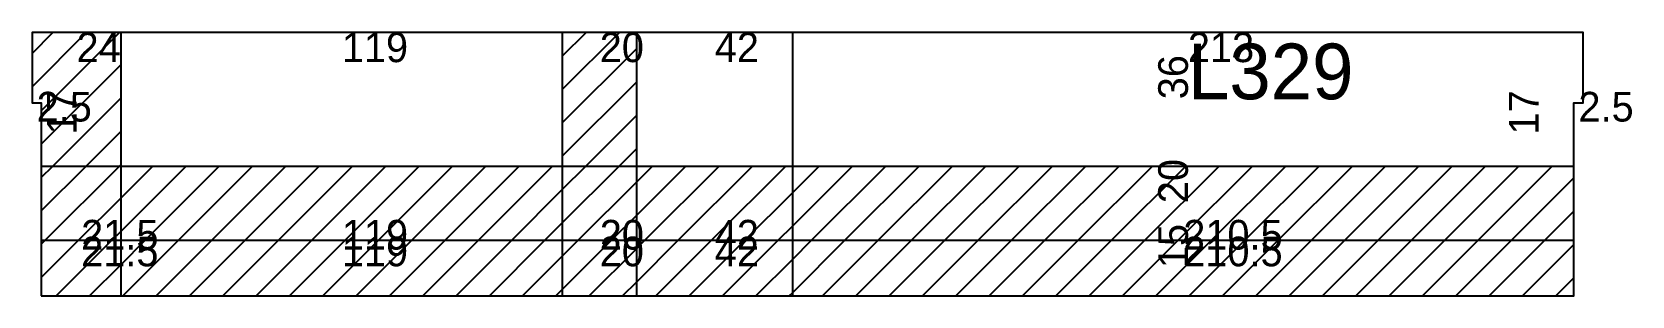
# Model space of a CAD drawing. Extents: x 4041 to 4472, y 1578 to 1649.
import ezdxf

# ---------------------------------------------------------------- set-up
doc = ezdxf.new("R2010")
doc.units = 0
for name, color, linetype in [('3', 3, 'Continuous'), ('4', 4, 'Continuous'), ('9', 9, 'Continuous'), ('Painéis', 200, 'Continuous'), ('REAPROVEITAMENTO', 251, 'Continuous')]:
    doc.layers.add(name, color=color, linetype=linetype)

msp = doc.modelspace()

# ---------------------------------------------------------------- hatches: boundary and pattern name
at = {"layer": 'REAPROVEITAMENTO'}
h = msp.add_hatch(dxfattribs=at)
h.set_pattern_fill('ANSI31', scale=2)
h.paths.add_polyline_path([(4043.57, 1613), (4065.07, 1613), (4065.07, 1649), (4041.07, 1649), (4041.07, 1630), (4043.57, 1630)])
h = msp.add_hatch(dxfattribs=at)
h.set_pattern_fill('ANSI31', scale=2)
h.paths.add_polyline_path([(4184.07, 1613), (4204.07, 1613), (4204.07, 1649), (4184.07, 1649)])
h = msp.add_hatch(dxfattribs=at)
h.set_pattern_fill('ANSI31', scale=2)
h.paths.add_polyline_path([(4043.57, 1613), (4043.57, 1593), (4065.07, 1593), (4065.07, 1613)])
h = msp.add_hatch(dxfattribs=at)
h.set_pattern_fill('ANSI31', scale=2)
h.paths.add_polyline_path([(4065.07, 1613), (4065.07, 1593), (4184.07, 1593), (4184.07, 1613)])
h = msp.add_hatch(dxfattribs=at)
h.set_pattern_fill('ANSI31', scale=2)
h.paths.add_polyline_path([(4184.07, 1613), (4184.07, 1593), (4204.07, 1593), (4204.07, 1613)])
h = msp.add_hatch(dxfattribs=at)
h.set_pattern_fill('ANSI31', scale=2)
h.paths.add_polyline_path([(4204.07, 1613), (4204.07, 1593), (4246.07, 1593), (4246.07, 1613)])
h = msp.add_hatch(dxfattribs=at)
h.set_pattern_fill('ANSI31', scale=2)
h.paths.add_polyline_path([(4246.07, 1613), (4246.07, 1593), (4456.57, 1593), (4456.57, 1613)])
h = msp.add_hatch(dxfattribs=at)
h.set_pattern_fill('ANSI31', scale=2)
h.paths.add_polyline_path([(4043.57, 1593), (4043.57, 1578), (4065.07, 1578), (4065.07, 1593)])
h = msp.add_hatch(dxfattribs=at)
h.set_pattern_fill('ANSI31', scale=2)
h.paths.add_polyline_path([(4065.07, 1593), (4065.07, 1578), (4184.07, 1578), (4184.07, 1593)])
h = msp.add_hatch(dxfattribs=at)
h.set_pattern_fill('ANSI31', scale=2)
h.paths.add_polyline_path([(4184.07, 1593), (4184.07, 1578), (4204.07, 1578), (4204.07, 1593)])
h = msp.add_hatch(dxfattribs=at)
h.set_pattern_fill('ANSI31', scale=2)
h.paths.add_polyline_path([(4204.07, 1593), (4204.07, 1578), (4246.07, 1578), (4246.07, 1593)])
h = msp.add_hatch(dxfattribs=at)
h.set_pattern_fill('ANSI31', scale=2)
h.paths.add_polyline_path([(4246.07, 1593), (4246.07, 1578), (4456.57, 1578), (4456.57, 1593)])

# ---------------------------------------------------------------- linework, layer by layer
at = {"layer": '3'}
for p, q in [((4459.07, 1649), (4041.07, 1649)), ((4041.07, 1649), (4041.07, 1630)), ((4065.07, 1578), (4065.07, 1649)), ((4184.07, 1578), (4184.07, 1649)), ((4204.07, 1578), (4204.07, 1649)), ((4246.07, 1578), (4246.07, 1649)), ((4459.07, 1630), (4459.07, 1649)), ((4041.07, 1630), (4043.57, 1630)), ((4043.57, 1630), (4043.57, 1578)), ((4456.57, 1578), (4456.57, 1630)), ((4456.57, 1630), (4459.07, 1630)), ((4043.57, 1613), (4456.57, 1613)), ((4043.57, 1593), (4456.57, 1593)), ((4043.57, 1578), (4456.57, 1578))]:
    msp.add_line(p, q, dxfattribs=at)
at = {"layer": '3', "lineweight": 25}
msp.add_lwpolyline([(4043.57, 1578), (4456.57, 1578), (4456.57, 1630), (4459.07, 1630), (4459.07, 1649), (4041.07, 1649), (4041.07, 1630), (4043.57, 1630)], close=True, dxfattribs=at)
at = {"layer": '9'}
msp.add_solid([(4204.07, 1578), (4204.07, 1649), (4204.07, 1578)], dxfattribs=at)
at = {"layer": 'Painéis', "lineweight": 18}
for p, q in [((4065.07, 1578), (4065.07, 1649)), ((4184.07, 1578), (4184.07, 1649)), ((4204.07, 1578), (4204.07, 1649)), ((4246.07, 1578), (4246.07, 1649)), ((4043.57, 1613), (4456.57, 1613)), ((4043.57, 1593), (4456.57, 1593))]:
    msp.add_line(p, q, dxfattribs=at)

# ---------------------------------------------------------------- texts
at = {"layer": '4'}
msp.add_text('L329', height=15, dxfattribs=at).set_placement((4352.57, 1631))
at = {"layer": 'Painéis'}
for s, p in [('24', (4053.07, 1641)), ('119', (4124.57, 1641)), ('20', (4194.07, 1641)), ('42', (4225.07, 1641)), ('213', (4352.57, 1641)), ('2.5', (4042.32, 1625)), ('2.5', (4457.82, 1625)), ('21.5', (4054.32, 1590.5)), ('119', (4124.57, 1590.5)), ('20', (4194.07, 1590.5)), ('42', (4225.07, 1590.5)), ('210.5', (4351.32, 1590.5)), ('21.5', (4054.32, 1586)), ('119', (4124.57, 1586)), ('20', (4194.07, 1586)), ('42', (4225.07, 1586)), ('210.5', (4351.32, 1586))]:
    msp.add_text(s, height=8, dxfattribs=at).set_placement(p)
for s, p in [('36', (4352.57, 1631)), ('17', (4053.07, 1621.5)), ('17', (4447.07, 1621.5)), ('20', (4352.57, 1603)), ('15', (4352.57, 1585.5))]:
    msp.add_text(s, height=8, rotation=90, dxfattribs=at).set_placement(p)

doc.saveas('drawing.dxf')
